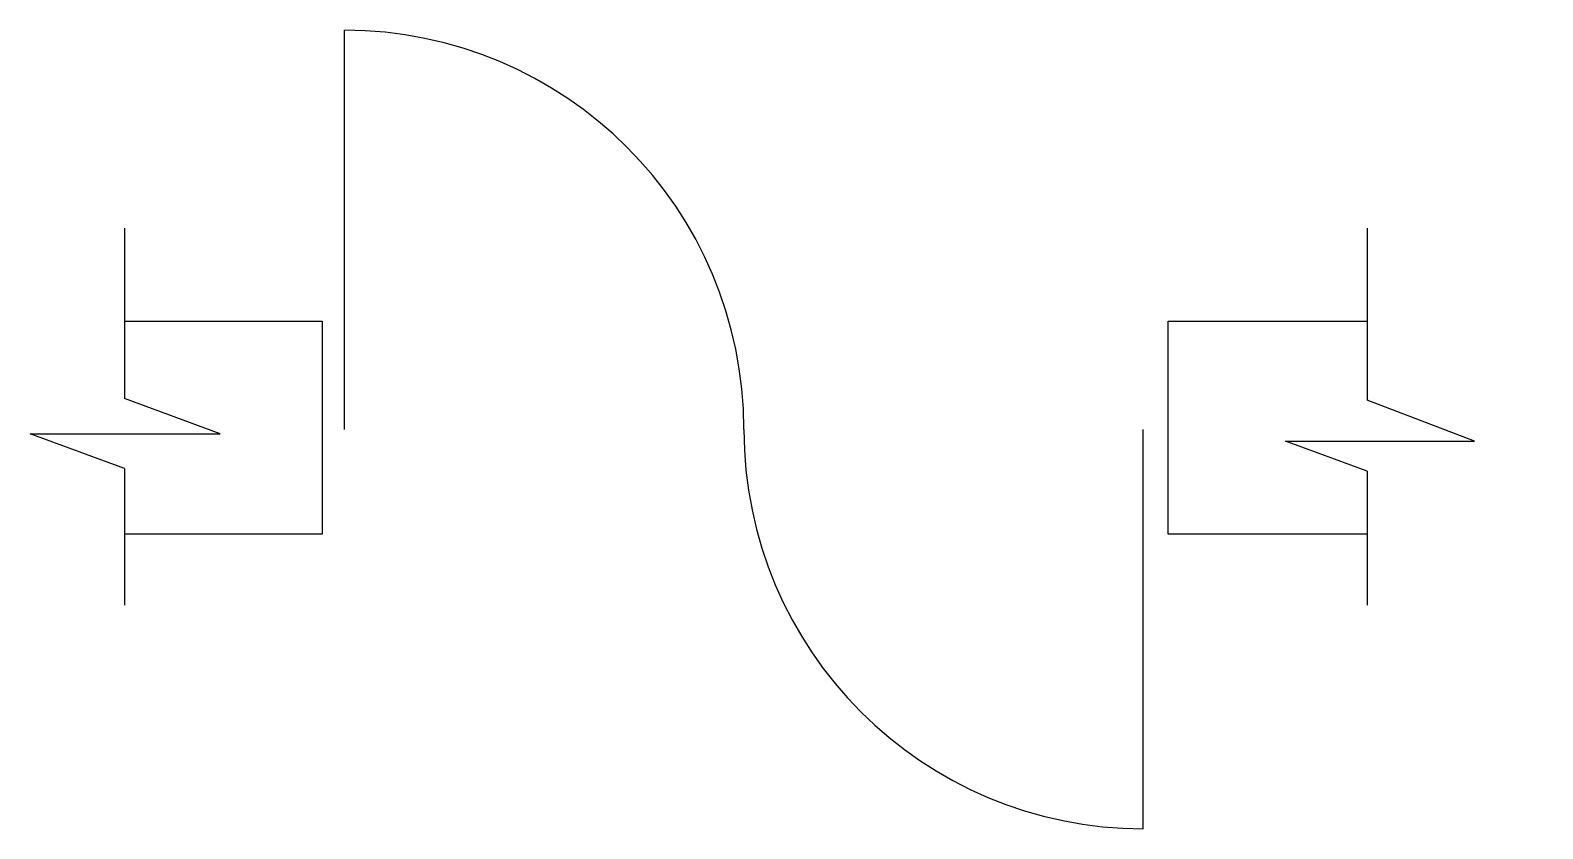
# Model space of a CAD drawing. Header units: metres. Extents: x 13407.4 to 13424.4, y 18452.5 to 18461.5.
import ezdxf

# ---------------------------------------------------------------- set-up
doc = ezdxf.new("R2010")
doc.units = ezdxf.units.M
doc.layers.add('PUB_DIM', color=90, linetype='Continuous')

msp = doc.modelspace()

# ---------------------------------------------------------------- linework, layer by layer
for points in [[(13408.41, 18458.2), (13410.64, 18458.2), (13410.64, 18455.8), (13408.41, 18455.8)], [(13422.41, 18455.8), (13420.17, 18455.8), (13420.17, 18458.2), (13422.41, 18458.2)]]:
    msp.add_lwpolyline(points)
msp.add_arc((13419.89, 18456.98), 4.5, 180, 180)
at = {"layer": 'PUB_DIM'}
for p, q in [((13408.41, 18459.25), (13408.41, 18457.33)), ((13422.41, 18459.25), (13422.41, 18457.31)), ((13409.49, 18456.93), (13408.41, 18457.33)), ((13423.62, 18456.85), (13422.41, 18457.31)), ((13408.41, 18456.54), (13407.35, 18456.93)), ((13407.35, 18456.93), (13409.49, 18456.93)), ((13422.41, 18456.51), (13421.49, 18456.85)), ((13421.49, 18456.85), (13423.62, 18456.85)), ((13408.41, 18456.54), (13408.41, 18455)), ((13422.41, 18456.51), (13422.41, 18455))]:
    msp.add_line(p, q, dxfattribs=at)
for points in [[(13410.89, 18456.98), (13410.89, 18461.48)], [(13419.89, 18452.48), (13419.89, 18456.98)]]:
    msp.add_lwpolyline(points, dxfattribs=at)
for centre, start, end in [((13410.89, 18456.98), 0, 90), ((13419.89, 18456.98), 180, 270)]:
    msp.add_arc(centre, 4.5, start, end, dxfattribs=at)

doc.saveas('drawing.dxf')
